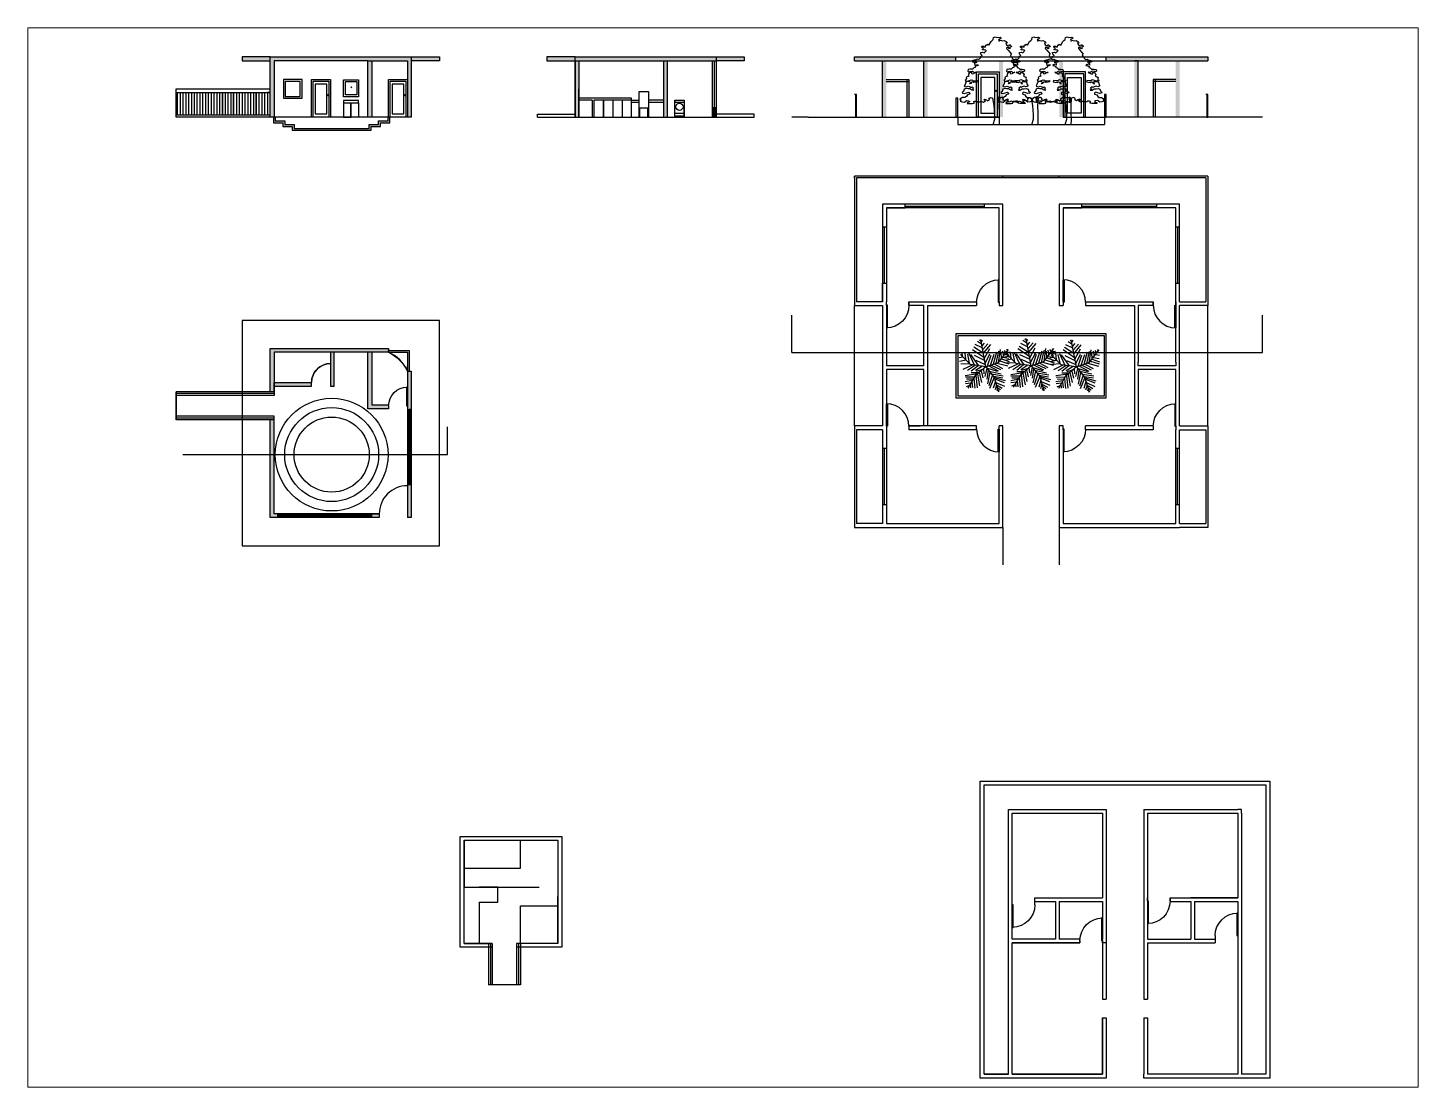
# Paper-space layout 'Layout2' of a CAD drawing. Header units: metres. Extents: x 1.05 to 9.45, y 0.8 to 7.2.
# The model-space entities are those that its viewports show. They can reach past a viewport. Long polylines and large blocks are cut down to what shows.
import ezdxf

# ---------------------------------------------------------------- set-up
doc = ezdxf.new("R2010")
doc.units = ezdxf.units.M
doc.header["$MEASUREMENT"] = 0
doc.linetypes.add('PHANTOM2', pattern=[1.25, 0.625, -0.125, 0.125, -0.125, 0.125, -0.125])

# ---------------------------------------------------------------- blocks, each defined once
blk = doc.blocks.new('*U4')
for p, q in [((0, 0), (0, -6)), ((40, 0), (40, -6))]:
    blk.add_line(p, q)
blk.add_lwpolyline([(0, 0), (0, 40), (1.75, 40), (1.75, 0)], close=True)
blk.add_arc((0, 0), 40, 0, 90)
blk = doc.blocks.new('*U5')
for p, q in [((0, 0), (0, -4)), ((40, 0), (40, -4))]:
    blk.add_line(p, q)
blk.add_lwpolyline([(0, 0), (0, 40), (1.75, 40), (1.75, 0)], close=True)
blk.add_arc((0, 0), 40, 0, 90)
blk = doc.blocks.new('*U7')
for p, q in [((0, 0), (0, -6)), ((40, 0), (40, -6))]:
    blk.add_line(p, q)
blk.add_lwpolyline([(0, 0), (0, 40), (1.75, 40), (1.75, 0)], close=True)
blk.add_arc((0, 0), 40, 0, 90)
blk = doc.blocks.new('*U9')
blk.add_lwpolyline([(3.1, 0), (0.1, 0), (0.1, 72), (36.1, 72), (36.1, 0), (33.1, 0)])
for points in [[(33.1, 69), (33.1, 0), (3.1, 0), (3.1, 69)], [(29.1, 6), (29.1, 63), (7.1, 63), (7.1, 6)]]:
    blk.add_lwpolyline(points, close=True)
blk.add_circle((31.1, 42), 1)
blk = doc.blocks.new('*U11')
blk.add_lwpolyline([(3.1, 0), (0.1, 0), (0.1, 72), (36.1, 72), (36.1, 0), (33.1, 0)])
for points in [[(33.1, 69), (33.1, 0), (3.1, 0), (3.1, 69)], [(29.1, 6), (29.1, 63), (7.1, 63), (7.1, 6)]]:
    blk.add_lwpolyline(points, close=True)
blk.add_circle((31.1, 42), 1)
blk = doc.blocks.new('*U13')
for p, q in [((-3.665, 19.273), (-27.574, 35.527)), ((-5.114, 28.097), (-24.676, 40.636)), ((-7.288, 39.707), (-21.778, 46.673)), ((-8.737, 47.138), (-17.069, 52.711)), ((-10.186, 53.64), (-13.084, 55.962)), ((0, 0), (-10.5, 57)), ((-9.099, 51.782), (-6.563, 55.962)), ((-7.65, 43.423), (-2.578, 49.46)), ((-5.839, 35.992), (4.667, 48.067)), ((-5.114, 27.632), (10.463, 46.673)), ((-2.941, 16.486), (8.652, 37.85)), ((16.259, 5.805), (23.142, 31.348)), ((22.055, 7.198), (27.489, 32.277)), ((27, 9), (48, 36)), ((27.127, 9.056), (31.112, 35.992)), ((31.836, 30.883), (32.561, 16.486)), ((35.096, 32.741), (37.27, 22.524)), ((38.719, 34.134), (41.979, 28.561)), ((43.791, 29.954), (51.036, 30.883)), ((44.153, 36.456), (45.239, 32.741)), ((-47.498, 19.737), (-55.83, 18.344)), ((-40.615, 13.7), (-55.105, 10.913)), ((-31.5, 4.5), (-52.5, 25.5)), ((-33.37, 6.269), (-52.207, 5.34)), ((-48.585, 21.131), (-49.309, 29.026)), ((-28.299, 3.483), (-47.86, -5.805)), ((-43.513, 28.561), (-42.427, 15.558)), ((-38.442, 26.239), (-34.819, 7.663)), ((-21.416, 3.018), (-38.079, -8.128)), ((-35.544, 28.097), (-24.314, 3.947)), ((0, 0), (-31.5, 4.5)), ((-14.533, 2.09), (-30.834, 25.31)), ((-15.982, 2.09), (-30.11, -9.521)), ((-24.314, 23.917), (-2.941, 13.7)), ((0, 0), (-22.5, -19.5)), ((-6.563, 1.161), (-21.416, -8.128)), ((-20.691, 13.7), (-1.129, 4.876)), ((-1.129, 6.734), (9.014, 26.704)), ((0, 0), (27, 9)), ((0, 0), (18, -22.5)), ((3.942, 1.625), (11.187, 24.381)), ((6.478, 1.625), (26.04, -8.592)), ((10.101, 3.483), (17.708, 26.239)), ((11.187, 3.483), (30.749, -5.805)), ((18.07, 5.805), (35.096, -3.483)), ((24.229, 7.663), (46.688, 1.625)), ((29.662, 12.307), (48.137, 6.269)), ((33.285, 16.486), (48.862, 10.913)), ((36.183, 19.737), (48.137, 17.88)), ((40.53, 25.775), (48.862, 24.846)), ((-17.431, -15.094), (-42.789, -18.809)), ((-28.299, -29.026), (-42.789, -31.348)), ((-24.314, -21.596), (-42.427, -22.06)), ((-26.849, -26.24), (-40.253, -25.775)), ((-22.5, -19.5), (-37.5, -45)), ((-15.257, -12.772), (-30.11, -12.772)), ((-25.038, -23.918), (-22.865, -45.281)), ((-20.691, -18.345), (-17.793, -44.352)), ((-6.563, -5.805), (-19.967, -9.985)), ((-17.069, -15.094), (-12.721, -40.172)), ((-13.446, -11.378), (-8.737, -32.741)), ((-9.461, -8.592), (-6.201, -23.453)), ((-4.752, -3.483), (-3.665, -14.629)), ((2.493, -3.019), (-1.491, -20.202)), ((1.769, -2.555), (24.229, -9.521)), ((5.029, -6.27), (2.131, -25.775)), ((9.014, -11.378), (3.58, -35.992)), ((14.085, -16.951), (6.478, -40.172)), ((7.565, -9.056), (32.198, -14.629)), ((18.07, -22.524), (8.289, -45.745)), ((12.274, -15.094), (36.907, -18.809)), ((16.259, -19.738), (36.183, -22.989)), ((18, -22.5), (27, -52.5)), ((18.433, -22.524), (40.53, -29.026)), ((19.157, -25.311), (38.719, -33.206)), ((-30.834, -34.135), (-42.427, -35.528)), ((-34.457, -39.708), (-40.978, -42.494)), ((-32.646, -36.921), (-31.921, -44.352)), ((-29.023, -30.884), (-27.936, -43.887)), ((20.244, -30.419), (15.897, -44.816)), ((22.78, -37.85), (19.519, -48.532)), ((21.331, -32.741), (39.081, -40.636)), ((22.78, -38.314), (34.372, -44.816)), ((24.591, -45.745), (23.142, -50.854)), ((24.591, -43.423), (30.749, -47.603)), ((26.764, -49.925), (28.213, -50.854))]:
    blk.add_line(p, q)
blk = doc.blocks.new('*U15')
for p, q in [((-93.091, 489.5342), (-700.3796, 902.3858)), ((-129.8956, 713.6638), (-626.7704, 1032.1544)), ((-185.1152, 1008.5578), (-553.1612, 1185.4942)), ((-221.9198, 1197.3052), (-433.5526, 1338.8594)), ((-258.7244, 1362.456), (-332.3336, 1421.4348)), ((0, 0), (-266.7, 1447.8)), ((-231.1146, 1315.2628), (-166.7002, 1421.4348)), ((-194.31, 1102.9442), (-65.4812, 1256.284)), ((-148.3106, 914.1968), (118.5418, 1220.9018)), ((-129.8956, 701.8528), (265.7602, 1185.4942)), ((-74.7014, 418.7444), (219.7608, 961.39)), ((412.9786, 147.447), (587.8068, 796.2392)), ((560.197, 182.8292), (698.2206, 819.8358)), ((685.8, 228.6), (1219.2, 914.4)), ((689.0258, 230.0224), (790.2448, 914.1968)), ((808.6344, 784.4282), (827.0494, 418.7444)), ((891.4384, 831.6214), (946.658, 572.1096)), ((983.4626, 867.0036), (1066.2666, 725.4494)), ((1112.2914, 760.8316), (1296.3144, 784.4282)), ((1121.4862, 925.9824), (1149.0706, 831.6214)), ((-1206.4492, 501.3198), (-1418.082, 465.9376)), ((-1031.621, 347.98), (-1399.667, 277.1902)), ((-800.1, 114.3), (-1333.5, 647.7)), ((-847.598, 159.2326), (-1326.0578, 135.636)), ((-1234.059, 536.7274), (-1252.4486, 737.2604)), ((-718.7946, 88.4682), (-1215.644, -147.447)), ((-1105.2302, 725.4494), (-1077.6458, 395.1732)), ((-976.4268, 666.4706), (-884.4026, 194.6402)), ((-543.9664, 76.6572), (-967.2066, -206.4512)), ((-902.8176, 713.6638), (-617.5756, 100.2538)), ((0, 0), (-800.1, 114.3)), ((-369.1382, 53.086), (-783.1836, 642.874)), ((-405.9428, 53.086), (-764.794, -241.8334)), ((-617.5756, 607.4918), (-74.7014, 347.98)), ((0, 0), (-571.5, -495.3)), ((-166.7002, 29.4894), (-543.9664, -206.4512)), ((-525.5514, 347.98), (-28.6766, 123.8504)), ((-28.6766, 171.0436), (228.9556, 678.2816)), ((0, 0), (685.8, 228.6)), ((0, 0), (457.2, -571.5)), ((100.1268, 41.275), (284.1498, 619.2774)), ((164.5412, 41.275), (661.416, -218.2368)), ((256.5654, 88.4682), (449.7832, 666.4706)), ((284.1498, 88.4682), (781.0246, -147.447)), ((458.978, 147.447), (891.4384, -88.4682)), ((615.4166, 194.6402), (1185.8752, 41.275)), ((753.4148, 312.5978), (1222.6798, 159.2326)), ((845.439, 418.7444), (1241.0948, 277.1902)), ((919.0482, 501.3198), (1222.6798, 454.152)), ((1029.462, 654.685), (1241.0948, 631.0884)), ((-442.7474, -383.3876), (-1086.8406, -477.7486)), ((-718.7946, -737.2604), (-1086.8406, -796.2392)), ((-617.5756, -548.5384), (-1077.6458, -560.324)), ((-681.9646, -666.496), (-1022.4262, -654.685)), ((-571.5, -495.3), (-952.5, -1143)), ((-387.5278, -324.4088), (-764.794, -324.4088)), ((-635.9652, -607.5172), (-580.771, -1150.1374)), ((-525.5514, -465.963), (-451.9422, -1126.5408)), ((-166.7002, -147.447), (-507.1618, -253.619)), ((-433.5526, -383.3876), (-323.1134, -1020.3688)), ((-341.5284, -289.0012), (-221.9198, -831.6214)), ((-240.3094, -218.2368), (-157.5054, -595.7062)), ((-120.7008, -88.4682), (-93.091, -371.5766)), ((63.3222, -76.6826), (-37.8714, -513.1308)), ((44.9326, -64.897), (615.4166, -241.8334)), ((127.7366, -159.258), (54.1274, -654.685)), ((228.9556, -289.0012), (90.932, -914.1968)), ((357.759, -430.5554), (164.5412, -1020.3688)), ((192.151, -230.0224), (817.8292, -371.5766)), ((458.978, -572.1096), (210.5406, -1161.923)), ((311.7596, -383.3876), (937.4378, -477.7486)), ((412.9786, -501.3452), (919.0482, -583.9206)), ((457.2, -571.5), (685.8, -1333.5)), ((468.1982, -572.1096), (1029.462, -737.2604)), ((486.5878, -642.8994), (983.4626, -843.4324)), ((-783.1836, -867.029), (-1077.6458, -902.4112)), ((-875.2078, -1008.5832), (-1040.8412, -1079.3476)), ((-829.2084, -937.7934), (-810.7934, -1126.5408)), ((-737.1842, -784.4536), (-709.5744, -1114.7298)), ((514.1976, -772.6426), (403.7838, -1138.3264)), ((578.612, -961.39), (495.7826, -1232.7128)), ((541.8074, -831.6214), (992.6574, -1032.1544)), ((578.612, -973.1756), (873.0488, -1138.3264)), ((624.6114, -1161.923), (587.8068, -1291.6916)), ((624.6114, -1102.9442), (781.0246, -1209.1162)), ((679.8056, -1268.095), (716.6102, -1291.6916))]:
    blk.add_line(p, q)
blk = doc.blocks.new('*U16')
blk.add_lwpolyline([(3.1, 0), (0.1, 0), (0.1, 72), (36.1, 72), (36.1, 0), (33.1, 0)])
for points in [[(33.1, 69), (33.1, 0), (3.1, 0), (3.1, 69)], [(29.1, 6), (29.1, 63), (7.1, 63), (7.1, 6)]]:
    blk.add_lwpolyline(points, close=True)
blk.add_circle((31.1, 42), 1)
blk = doc.blocks.new('*U17')
blk.add_lwpolyline([(3.1, 0), (0.1, 0), (0.1, 72), (36.1, 72), (36.1, 0), (33.1, 0)])
for points in [[(33.1, 69), (33.1, 0), (3.1, 0), (3.1, 69)], [(29.1, 6), (29.1, 63), (7.1, 63), (7.1, 6)]]:
    blk.add_lwpolyline(points, close=True)
blk.add_circle((31.1, 42), 1)
blk = doc.blocks.new('TREE-11')
for p, q in [((-575, 9020), (-456, 9136)), ((-456, 9136), (-325, 9238)), ((-325, 9238), (-289, 9457)), ((-289, 9457), (-110, 9515)), ((-110, 9515), (45, 9457)), ((45, 9457), (402, 9486)), ((295, 9282), (247, 9165)), ((247, 9165), (271, 9093)), ((271, 9093), (355, 9093)), ((474, 9296), (295, 9282)), ((355, 9093), (379, 9151)), ((379, 9151), (546, 9136)), ((402, 9486), (498, 9398)), ((498, 9398), (474, 9296)), ((546, 9136), (677, 9107)), ((677, 9107), (856, 9122)), ((856, 9122), (1058, 9020)), ((-1695, 7832), (-1493, 7853)), ((-1667, 7633), (-1695, 7832)), ((-1553, 8510), (-1481, 8525)), ((-1553, 8408), (-1553, 8510)), ((-1529, 8350), (-1553, 8408)), ((-1541, 8146), (-1410, 8234)), ((-1350, 8074), (-1541, 8146)), ((-1434, 8321), (-1529, 8350)), ((-1493, 7853), (-1325, 7791)), ((-1481, 8525), (-1350, 8496)), ((-1386, 8292), (-1434, 8321)), ((-1410, 8234), (-1386, 8292)), ((-1350, 8496), (-1302, 8423)), ((-1279, 8103), (-1350, 8074)), ((-1325, 7791), (-1225, 7894)), ((-1302, 8423), (-1159, 8438)), ((-1135, 8088), (-1279, 8103)), ((-1225, 7894), (-1191, 7894)), ((-1195, 8554), (-1088, 8641)), ((-1147, 8496), (-1195, 8554)), ((-1135, 8088), (-1191, 7894)), ((-1159, 8438), (-1147, 8496)), ((-1088, 8641), (-1040, 8583)), ((-1040, 8583), (-926, 8722)), ((-926, 8722), (-795, 8620)), ((-795, 8620), (-575, 9020)), ((1201, 8874), (1022, 8831)), ((1022, 8831), (1118, 8656)), ((1058, 9020), (1201, 8874)), ((1118, 8656), (1213, 8598)), ((1130, 8365), (1118, 8263)), ((1118, 8263), (1189, 8176)), ((1309, 8365), (1130, 8365)), ((1189, 8176), (1273, 8059)), ((1213, 8598), (1344, 8554)), ((1273, 8059), (1635, 7633)), ((1380, 8248), (1309, 8365)), ((1344, 8554), (1428, 8598)), ((1368, 8671), (1487, 8656)), ((1428, 8598), (1368, 8671)), ((1511, 8234), (1380, 8248)), ((1487, 8408), (1428, 8321)), ((1428, 8321), (1511, 8234)), ((1487, 8656), (1571, 8569)), ((1642, 8423), (1487, 8408)), ((1571, 8569), (1642, 8423)), ((-336, 0), (336, 0))]:
    blk.add_line(p, q)
for points in [[(-1667, 7633), (-1560, 7525), (-1611, 7422), (-1711, 7361), (-1762, 7218), (-1862, 7095), (-1946, 7074), (-2081, 7115), (-2215, 7013), (-2349, 6992), (-2500, 6972), (-2618, 6890), (-2618, 6849), (-2550, 6828), (-2399, 6746), (-2265, 6828), (-2114, 6746), (-2215, 6726), (-2349, 6644), (-2332, 6459), (-2148, 6500), (-2013, 6521), (-1963, 6418), (-2114, 6377), (-2299, 6316), (-2282, 6213), (-2433, 6152), (-2567, 6029), (-2685, 6029), (-2853, 6029), (-3054, 5967), (-3104, 5804), (-2987, 5742), (-2869, 5763), (-2634, 5804), (-2483, 5722), (-2399, 5660), (-2181, 5701), (-2282, 5619), (-2467, 5558), (-2483, 5496), (-2634, 5476), (-2668, 5558), (-2651, 5640), (-2836, 5660), (-2953, 5578), (-3037, 5414), (-2970, 5271), (-3071, 5230), (-3188, 5189), (-3272, 5127), (-3239, 5004), (-3255, 4902), (-3373, 4820), (-3306, 4717), (-3121, 4697), (-2903, 4799), (-2718, 4861), (-2584, 4820), (-2500, 4758), (-2299, 4738), (-2047, 4779), (-2013, 4656), (-2181, 4594), (-2467, 4574), (-2550, 4635), (-2685, 4615), (-2735, 4451), (-2886, 4431), (-2853, 4513), (-2802, 4574), (-2903, 4676), (-3171, 4676), (-3306, 4594), (-3390, 4369), (-3473, 4205), (-3373, 4123), (-3239, 4103), (-3054, 4164), (-2853, 4103), (-2718, 4041), (-2618, 4103), (-2467, 3939), (-2584, 3836), (-2433, 3754), (-2618, 3734), (-2752, 3795), (-2853, 3898), (-3071, 3898), (-3272, 3918), (-3390, 3898), (-3473, 3857), (-3557, 3590), (-3692, 3529), (-3658, 3406), (-3440, 3365), (-3239, 3447), (-2987, 3508), (-2869, 3406), (-2903, 3303), (-3138, 3221), (-3239, 3037), (-3406, 2955), (-3658, 2935), (-3943, 2771), (-3826, 2668), (-3910, 2545), (-3692, 2484), (-3457, 2443), (-3306, 2525), (-3222, 2607), (-3004, 2586)], [(1635, 7633), (1528, 7525), (1578, 7422), (1679, 7361), (1729, 7218), (1830, 7095), (1914, 7074), (2048, 7115), (2182, 7013), (2316, 6992), (2467, 6972), (2585, 6890), (2585, 6849), (2518, 6828), (2367, 6746), (2233, 6828), (2081, 6746), (2182, 6726), (2316, 6644), (2300, 6459), (2115, 6500), (1981, 6521), (1930, 6418), (2081, 6377), (2266, 6316), (2249, 6213), (2400, 6152), (2535, 6029), (2652, 6029), (2820, 6029), (3021, 5967), (3072, 5804), (2954, 5742), (2837, 5763), (2602, 5804), (2451, 5722), (2367, 5660), (2149, 5701), (2249, 5619), (2434, 5558), (2451, 5496), (2602, 5476), (2635, 5558), (2619, 5640), (2803, 5660), (2921, 5578), (3005, 5414), (2937, 5271), (3038, 5230), (3156, 5189), (3239, 5127), (3206, 5004), (3223, 4902), (3340, 4820), (3273, 4717), (3088, 4697), (2870, 4799), (2686, 4861), (2551, 4820), (2467, 4758), (2266, 4738), (2014, 4779), (1981, 4656), (2149, 4594), (2434, 4574), (2518, 4635), (2652, 4615), (2702, 4451), (2853, 4431), (2820, 4513), (2770, 4574), (2870, 4676), (3139, 4676), (3273, 4594), (3357, 4369), (3441, 4205), (3340, 4123), (3206, 4103), (3021, 4164), (2820, 4103), (2686, 4041), (2585, 4103), (2434, 3939), (2551, 3836), (2400, 3754), (2585, 3734), (2719, 3795), (2820, 3898), (3038, 3898), (3239, 3918), (3357, 3898), (3441, 3857), (3525, 3590), (3659, 3529), (3625, 3406), (3407, 3365), (3206, 3447), (2954, 3508), (2837, 3406), (2870, 3303), (3105, 3221), (3206, 3037), (3374, 2955), (3625, 2935), (3911, 2771), (3793, 2668), (3877, 2545), (3659, 2484), (3424, 2443), (3273, 2525), (3189, 2607), (2971, 2586)], [(-3004, 2586), (-2869, 2504), (-2987, 2422), (-3138, 2402), (-3155, 2299), (-2936, 2279), (-2785, 2299), (-2584, 2299), (-2416, 2320), (-2416, 2422), (-2483, 2484), (-2332, 2545), (-2164, 2545), (-2064, 2463), (-1913, 2422), (-1829, 2484), (-1678, 2525), (-1376, 2443), (-1158, 2586), (-1359, 2689), (-1292, 2750), (-1074, 2689), (-939, 2566), (-755, 2689), (-805, 2771), (-738, 2873), (-620, 2935), (-486, 2914), (-379, 2869)], [(-336, 0), (-153, 607), (-153, 1042), (-219, 2073), (-379, 2869)], [(336, 0), (358, 526), (336, 1232), (314, 2073), (371, 2895)], [(2971, 2586), (2837, 2504), (2954, 2422), (3105, 2402), (3122, 2299), (2904, 2279), (2753, 2299), (2551, 2299), (2384, 2320), (2384, 2422), (2451, 2484), (2300, 2545), (2132, 2545), (2031, 2463), (1880, 2422), (1796, 2484), (1645, 2525), (1343, 2443), (1125, 2586), (1326, 2689), (1259, 2750), (1041, 2689), (907, 2566), (722, 2689), (772, 2771), (705, 2873), (588, 2935), (454, 2914), (346, 2869)]]:
    blk.add_lwpolyline(points)
blk.add_lwpolyline([(92, 2860), (158, 2344), (225, 2941), (136, 2996)], close=True)

msp = doc.modelspace()

# ---------------------------------------------------------------- hatches: boundary and pattern name
h = msp.add_hatch(color=256)
h.dxf.hatch_style = 1
h.paths.add_polyline_path([(28.446, 31.844), (26.946, 31.844), (26.946, 31.644), (28.446, 31.644)])
h.paths.add_polyline_path([(19.446, 31.844), (17.946, 31.844), (17.946, 31.644), (19.446, 31.644)])
h.paths.add_polyline_path([(35.672, 31.844), (34.172, 31.844), (34.172, 31.644), (35.672, 31.644)])
h.paths.add_polyline_path([(44.672, 31.844), (43.172, 31.844), (43.172, 31.644), (44.672, 31.644)])
h = msp.add_hatch(color=256)
h.dxf.hatch_style = 1
h.paths.add_polyline_path([(26.946, 31.844), (19.646, 31.844), (19.446, 31.844), (19.446, 31.644), (19.446, 28.644), (19.646, 28.644), (19.646, 31.144), (19.646, 31.644), (24.646, 31.644), (26.746, 31.644), (26.746, 28.644), (26.946, 28.644)])
h = msp.add_hatch(color=256)
h.dxf.hatch_style = 1
h.paths.add_polyline_path([(43.172, 31.844), (35.672, 31.844), (35.672, 31.644), (43.172, 31.644)])
h.paths.add_polyline_path([(40.572, 31.644), (40.372, 31.644), (40.372, 28.644), (40.572, 28.644)])
h.paths.add_polyline_path([(35.872, 31.644), (35.672, 31.644), (35.672, 28.644), (35.872, 28.644)])
h = msp.add_hatch(color=256)
h.dxf.hatch_style = 1
h.paths.add_polyline_path([(69.338, 31.844), (63.938, 31.844), (63.938, 31.644), (69.338, 31.644)])
h.paths.add_polyline_path([(55.938, 31.844), (50.538, 31.844), (50.538, 31.644), (50.638, 31.644), (55.938, 31.644)])
h = msp.add_hatch(color=256)
h.dxf.hatch_style = 1
h.paths.add_polyline_path([(24.846, 31.644), (24.646, 31.644), (24.646, 28.644), (24.846, 28.644)])
h = msp.add_hatch(color=256)
h.dxf.hatch_style = 1
h.paths.add_polyline_path([(52.238, 31.644), (52.038, 31.644), (52.038, 28.644), (52.238, 28.644)])
h.paths.add_polyline_path([(54.438, 31.644), (54.238, 31.644), (54.238, 28.644), (54.438, 28.644)])
h.paths.add_polyline_path([(67.838, 31.644), (67.638, 31.644), (67.638, 28.644), (67.838, 28.644)])
h.paths.add_polyline_path([(65.638, 31.644), (65.438, 31.644), (65.438, 28.644), (65.638, 28.644)])
h = msp.add_hatch(color=256)
h.dxf.hatch_style = 1
h.paths.add_polyline_path([(58.438, 31.644), (58.238, 31.644), (58.238, 28.644), (58.438, 28.644)])
h.paths.add_polyline_path([(61.638, 31.644), (61.438, 31.644), (61.438, 28.644), (61.638, 28.644)])
h = msp.add_hatch(color=256)
h.dxf.hatch_style = 1
h.paths.add_polyline_path([(43.172, 29.144), (42.972, 29.144), (42.972, 28.644), (43.172, 28.644)])
h = msp.add_hatch(color=256)
h.dxf.hatch_style = 1
h.paths.add_polyline_path([(24.814, 28.144), (25.314, 28.144), (25.314, 28.344), (25.814, 28.344), (25.814, 28.644), (25.745, 28.644), (25.714, 28.644), (25.714, 28.444), (25.214, 28.444), (25.214, 28.244), (24.714, 28.244), (24.714, 28.044), (22.714, 28.044), (20.714, 28.044), (20.714, 28.244), (20.215, 28.244), (20.215, 28.444), (19.715, 28.444), (19.715, 28.644), (19.615, 28.644), (19.615, 28.344), (20.115, 28.344), (20.115, 28.144), (20.614, 28.144), (20.614, 27.944), (22.714, 27.944), (24.814, 27.944)])
h = msp.add_hatch(color=256)
h.dxf.hatch_style = 1
h.paths.add_polyline_path([(19.646, 12.526), (19.446, 12.526), (19.446, 10.681), (19.646, 10.681)])
h.paths.add_polyline_path([(19.646, 10.681), (19.446, 10.681), (19.446, 7.326), (19.846, 7.326), (19.846, 7.526), (19.646, 7.526)])
h.paths.add_polyline_path([(25.246, 7.526), (24.846, 7.526), (24.846, 7.326), (25.246, 7.326)])
h.paths.add_polyline_path([(26.946, 9.076), (26.746, 9.076), (26.746, 9.026), (26.746, 7.526), (26.746, 7.326), (26.946, 7.326)])
h.paths.add_polyline_path([(26.946, 15.126), (26.746, 15.126), (26.746, 13.326), (26.746, 13.276), (26.746, 13.126), (26.746, 13.076), (26.946, 13.076)])
h.paths.add_polyline_path([(25.747, 13.326), (24.846, 13.326), (24.846, 16.126), (24.646, 16.126), (24.646, 13.126), (25.745, 13.126), (25.745, 13.276, -0.012495)])
h.paths.add_polyline_path([(25.746, 16.326), (19.446, 16.326), (19.446, 14.026), (19.646, 14.026), (19.646, 14.526), (19.646, 15.026), (19.646, 16.126), (25.746, 16.126), (25.746, 16.226)])
h.paths.add_polyline_path([(22.846, 16.126), (22.646, 16.126), (22.646, 14.526), (22.646, 14.326), (22.846, 14.326)], flags=17)
h.paths.add_polyline_path([(21.646, 14.526), (19.646, 14.526), (19.646, 14.326), (21.646, 14.326)], flags=17)

# ---------------------------------------------------------------- linework, layer by layer
for p, q in [((19.446, 31.844), (17.946, 31.844)), ((17.946, 31.844), (17.946, 31.644)), ((26.946, 31.844), (28.446, 31.844)), ((28.446, 31.844), (28.446, 31.644)), ((35.672, 31.844), (34.172, 31.844)), ((34.172, 31.844), (34.172, 31.644)), ((35.672, 28.644), (35.672, 31.844)), ((35.672, 31.844), (43.172, 31.844)), ((43.172, 31.844), (43.172, 28.644)), ((43.172, 31.844), (44.672, 31.844)), ((44.672, 31.844), (44.672, 31.644)), ((50.538, 31.644), (50.538, 31.844)), ((50.538, 31.844), (63.938, 31.844)), ((55.938, 31.644), (55.938, 31.844)), ((63.938, 31.644), (63.938, 31.844)), ((63.938, 31.844), (69.338, 31.844)), ((69.338, 31.844), (69.338, 31.644)), ((17.946, 31.644), (19.446, 31.644)), ((24.846, 31.644), (24.846, 28.644)), ((28.446, 31.644), (26.946, 31.644)), ((34.172, 31.644), (35.872, 31.644)), ((35.672, 31.644), (35.672, 28.644)), ((35.672, 28.644), (35.672, 31.644)), ((35.672, 31.644), (43.172, 31.644)), ((35.872, 31.644), (35.872, 28.644)), ((40.372, 31.644), (40.372, 28.644)), ((40.572, 31.644), (40.572, 28.644)), ((42.972, 31.644), (42.972, 28.644)), ((43.072, 31.644), (43.072, 29.144)), ((44.672, 31.644), (43.172, 31.644)), ((50.538, 31.644), (50.638, 31.644)), ((50.638, 31.644), (63.938, 31.644)), ((52.038, 28.644), (52.038, 31.644)), ((54.238, 28.644), (54.238, 31.644)), ((54.238, 31.644), (54.438, 31.644)), ((63.938, 31.644), (69.338, 31.644)), ((65.638, 31.644), (65.438, 31.644)), ((65.438, 31.644), (65.638, 31.644)), ((65.638, 28.644), (65.638, 31.644)), ((67.638, 31.644), (67.838, 31.644)), ((69.238, 31.644), (69.338, 31.644)), ((52.226, 30.544), (53.426, 30.544)), ((53.326, 30.644), (53.326, 28.644)), ((54.238, 28.644), (54.238, 30.644)), ((67.639, 30.644), (66.439, 30.644)), ((66.439, 30.644), (66.439, 28.644)), ((67.639, 30.544), (66.439, 30.544)), ((66.539, 30.644), (66.539, 28.644)), ((14.496, 29.944), (14.496, 28.744)), ((14.646, 29.944), (14.646, 28.744)), ((14.796, 29.944), (14.796, 28.744)), ((14.946, 29.944), (14.946, 28.744)), ((15.096, 29.944), (15.096, 28.744)), ((15.246, 29.944), (15.246, 28.744)), ((15.396, 29.944), (15.396, 28.744)), ((15.546, 29.944), (15.546, 28.744)), ((15.696, 29.944), (15.696, 28.744)), ((15.846, 29.944), (15.846, 28.744)), ((15.996, 29.944), (15.996, 28.744)), ((16.146, 29.944), (16.146, 28.744)), ((16.296, 29.944), (16.296, 28.744)), ((16.446, 29.944), (16.446, 28.744)), ((16.596, 29.944), (16.596, 28.744)), ((16.746, 29.944), (16.746, 28.744)), ((17.046, 29.944), (17.046, 28.744)), ((17.196, 29.944), (17.196, 28.744)), ((17.346, 29.944), (17.346, 28.744)), ((17.646, 29.944), (17.646, 28.744)), ((17.796, 29.944), (17.796, 28.744)), ((17.946, 29.944), (17.946, 28.744)), ((18.096, 29.944), (18.096, 28.744)), ((18.246, 29.944), (18.246, 28.744)), ((18.396, 29.944), (18.396, 28.744)), ((18.546, 29.944), (18.546, 28.744)), ((18.846, 29.944), (18.846, 28.744)), ((18.996, 29.944), (18.996, 28.744)), ((19.146, 29.944), (19.146, 28.744)), ((23.778, 30.247), (23.727, 30.214)), ((23.783, 30.239), (23.732, 30.206)), ((35.872, 28.644), (35.872, 30.144)), ((35.872, 28.644), (35.872, 29.944)), ((36.672, 29.644), (35.872, 29.644)), ((38.672, 29.644), (36.672, 29.644)), ((38.672, 28.644), (38.672, 29.644)), ((39.072, 29.144), (39.072, 30.014)), ((39.072, 30.014), (39.572, 30.014)), ((39.572, 30.014), (39.572, 29.144)), ((50.638, 29.844), (50.538, 29.844)), ((50.588, 29.844), (50.588, 28.644)), ((50.638, 28.644), (50.638, 29.844)), ((56.038, 29.644), (55.938, 29.644)), ((55.938, 29.644), (55.938, 28.644)), ((56.038, 28.644), (56.038, 29.644)), ((63.938, 29.844), (63.838, 29.844)), ((63.838, 29.844), (63.838, 28.244)), ((63.938, 28.644), (63.938, 29.844)), ((69.338, 29.844), (69.238, 29.844)), ((69.288, 29.844), (69.288, 28.644)), ((69.338, 28.644), (69.338, 29.844)), ((23.736, 28.644), (23.736, 29.394)), ((23.756, 28.644), (23.756, 29.394)), ((36.572, 29.544), (35.872, 29.544)), ((36.572, 29.544), (36.572, 28.644)), ((36.672, 29.544), (36.672, 28.644)), ((38.672, 29.544), (36.672, 29.544)), ((37.172, 29.544), (37.172, 28.644)), ((37.182, 29.544), (37.182, 28.644)), ((37.672, 29.544), (37.672, 28.644)), ((37.682, 29.544), (37.682, 28.644)), ((38.172, 29.544), (38.172, 28.644)), ((38.182, 29.544), (38.182, 28.644)), ((38.672, 28.644), (38.672, 29.544)), ((38.672, 29.544), (39.072, 29.544)), ((38.672, 29.444), (39.072, 29.444)), ((39.072, 28.644), (39.072, 29.144)), ((39.072, 29.144), (39.572, 29.144)), ((39.122, 28.644), (39.122, 29.144)), ((39.522, 29.144), (39.522, 28.644)), ((40.372, 29.544), (39.572, 29.544)), ((39.572, 29.444), (40.372, 29.444)), ((39.572, 29.144), (39.572, 28.644)), ((40.972, 29.544), (40.972, 29.444)), ((40.972, 29.444), (41.472, 29.444)), ((40.972, 29.444), (41.222, 29.444)), ((41.472, 28.644), (41.472, 29.244)), ((43.172, 29.144), (42.972, 29.144)), ((43.172, 28.644), (43.172, 29.144)), ((33.672, 28.644), (33.672, 28.794)), ((33.672, 28.644), (33.672, 28.794)), ((33.672, 28.794), (35.672, 28.794)), ((33.672, 28.644), (45.196, 28.644)), ((38.672, 28.644), (39.072, 28.644)), ((40.572, 28.644), (40.972, 28.644)), ((40.972, 28.644), (40.972, 28.844)), ((40.972, 28.844), (41.472, 28.844)), ((41.472, 28.694), (40.972, 28.694)), ((41.472, 28.644), (41.472, 28.694)), ((41.472, 28.644), (41.472, 28.644)), ((45.196, 28.794), (43.172, 28.794)), ((45.196, 28.644), (45.196, 28.794)), ((45.196, 28.644), (45.196, 28.794)), ((48.072, 28.644), (47.208, 28.644)), ((48.072, 28.644), (55.938, 28.644)), ((55.938, 28.644), (58.238, 28.644)), ((56.038, 28.644), (56.038, 28.444)), ((56.038, 28.444), (56.038, 28.244)), ((56.038, 28.244), (63.838, 28.244)), ((61.637, 28.644), (63.938, 28.644)), ((69.338, 28.644), (63.938, 28.644)), ((69.288, 28.644), (69.338, 28.644)), ((72.253, 28.644), (69.338, 28.644)), ((52.038, 25.508), (50.538, 25.508)), ((50.538, 25.508), (50.538, 18.608)), ((50.538, 25.408), (50.538, 25.508)), ((50.638, 25.408), (50.638, 18.808)), ((61.438, 25.408), (50.638, 25.408)), ((58.438, 25.508), (52.038, 25.508)), ((69.338, 25.508), (58.438, 25.508)), ((58.438, 25.408), (58.438, 25.508)), ((61.438, 25.408), (61.438, 25.508)), ((69.238, 25.408), (61.438, 25.408)), ((52.238, 23.808), (53.238, 23.808)), ((53.238, 23.808), (53.238, 24.008)), ((53.238, 23.908), (57.438, 23.908)), ((58.438, 24.008), (57.438, 24.008)), ((57.438, 24.008), (57.438, 23.808)), ((61.638, 23.808), (62.638, 23.808)), ((62.638, 23.808), (62.638, 24.008)), ((62.638, 23.908), (66.638, 23.908)), ((66.638, 23.808), (66.638, 24.008)), ((67.638, 23.808), (66.638, 23.808)), ((52.038, 22.808), (52.238, 22.808)), ((52.138, 19.808), (52.138, 22.808)), ((67.638, 22.808), (67.838, 22.808)), ((67.738, 22.808), (67.738, 19.808)), ((52.038, 18.808), (52.038, 19.808)), ((52.038, 19.808), (52.238, 19.808)), ((67.638, 18.808), (67.638, 19.808)), ((67.638, 19.808), (67.838, 19.808)), ((50.538, 18.608), (52.038, 18.608)), ((52.038, 18.808), (50.638, 18.808)), ((52.238, 18.608), (52.238, 18.808)), ((53.438, 18.808), (53.438, 18.608)), ((57.038, 18.808), (57.038, 18.608)), ((58.238, 18.808), (58.238, 18.608)), ((61.638, 18.808), (61.638, 18.608)), ((62.838, 18.808), (62.838, 18.608)), ((66.438, 18.808), (66.438, 18.608)), ((67.638, 18.808), (67.638, 18.608)), ((67.838, 18.808), (69.238, 18.808)), ((47.208, 16.108), (47.208, 18.108)), ((72.253, 16.108), (72.253, 18.108)), ((28.446, 16.326), (28.446, 16.326)), ((65.638, 15.408), (65.638, 15.608)), ((67.638, 15.608), (67.638, 15.408)), ((26.746, 15.126), (26.946, 15.126)), ((67.638, 15.408), (65.638, 15.408)), ((19.646, 13.926), (14.446, 13.926)), ((19.646, 12.626), (14.446, 12.626)), ((26.896, 13.076), (26.896, 9.076)), ((19.446, 12.526), (14.446, 12.526)), ((19.646, 12.526), (19.446, 12.526)), ((19.646, 7.526), (19.646, 12.526)), ((52.038, 12.208), (50.538, 12.208)), ((52.038, 12.008), (50.638, 12.008)), ((52.238, 12.208), (52.238, 12.008)), ((52.238, 12.008), (52.238, 11.008)), ((53.438, 12.208), (54.038, 12.208)), ((53.438, 12.208), (53.438, 12.008)), ((57.038, 12.008), (57.038, 12.208)), ((58.238, 12.008), (58.238, 12.208)), ((61.638, 12.008), (61.638, 12.208)), ((62.838, 12.008), (62.838, 12.208)), ((66.438, 12.208), (66.438, 12.008)), ((67.638, 12.208), (67.638, 12.008)), ((67.838, 12.208), (69.338, 12.208)), ((67.838, 12.008), (69.238, 12.008)), ((52.238, 11.008), (52.038, 11.008)), ((52.138, 8.008), (52.138, 11.008)), ((67.838, 11.008), (67.638, 11.008)), ((67.738, 8.008), (67.738, 11.008)), ((19.846, 7.426), (24.846, 7.426)), ((26.746, 7.526), (26.746, 7.326)), ((52.238, 8.008), (52.038, 8.008)), ((52.238, 8.008), (52.138, 8.008)), ((67.838, 8.008), (67.638, 8.008)), ((67.838, 7.008), (67.838, 8.008)), ((19.846, 7.376), (24.846, 7.376)), ((52.038, 7.008), (50.638, 7.008)), ((58.438, 6.808), (58.438, 4.808)), ((61.438, 6.808), (61.438, 4.808)), ((67.838, 7.008), (69.238, 7.008)), ((58.936, -6.9), (58.936, -6.9)), ((58.736, -8.4), (58.736, -8.2)), ((58.736, -8.2), (58.936, -8.2)), ((58.736, -22.3), (58.736, -8.4)), ((58.736, -8.4), (58.736, -8.4)), ((58.936, -8.2), (63.936, -8.2)), ((58.936, -8.4), (63.736, -8.4)), ((58.936, -13.1), (58.936, -8.4)), ((63.736, -8.4), (63.736, -12.9)), ((63.936, -8.2), (63.936, -15.3)), ((65.936, -8.2), (65.936, -18.3)), ((65.936, -8.2), (70.936, -8.2)), ((66.136, -8.4), (66.136, -12.9)), ((66.136, -8.4), (70.936, -8.4)), ((71.136, -8.2), (70.936, -8.2)), ((70.936, -8.2), (70.936, -8.2)), ((70.936, -8.4), (70.936, -12.9)), ((71.136, -8.4), (71.136, -8.2)), ((71.136, -8.4), (71.136, -22.3)), ((72.436, -8.4), (72.436, -8.4)), ((72.436, -8.4), (72.436, -8.4)), ((29.759, -9.837), (29.759, -11.337)), ((32.759, -11.337), (32.759, -9.837)), ((29.759, -11.337), (32.759, -11.337)), ((29.759, -11.337), (29.759, -11.337)), ((29.759, -11.337), (29.759, -12.337)), ((29.759, -12.337), (30.559, -12.337)), ((29.759, -12.337), (33.759, -12.337)), ((31.559, -12.337), (30.559, -12.337)), ((31.559, -13.137), (31.559, -12.337)), ((30.559, -13.137), (30.559, -15.337)), ((30.559, -13.137), (31.559, -13.137)), ((30.559, -13.137), (31.559, -13.137)), ((34.759, -15.337), (34.759, -12.837)), ((58.936, -15.1), (58.936, -13.1)), ((58.936, -15.1), (58.936, -13.1)), ((60.136, -12.9), (63.736, -12.9)), ((60.136, -12.9), (61.436, -12.9)), ((60.136, -13.1), (60.136, -12.9)), ((60.136, -13.1), (61.236, -13.1)), ((61.236, -13.1), (61.236, -15.1)), ((61.436, -13.1), (61.436, -15.1)), ((61.436, -13.1), (63.736, -13.1)), ((63.736, -13.1), (63.736, -15.1)), ((66.136, -12.9), (66.136, -13.1)), ((66.136, -13.1), (66.136, -15.1)), ((67.336, -12.9), (70.936, -12.9)), ((67.336, -12.9), (67.336, -13.1)), ((67.336, -13.1), (68.436, -13.1)), ((70.936, -12.9), (68.436, -12.9)), ((68.436, -13.1), (68.436, -15.1)), ((68.636, -13.1), (68.636, -15.1)), ((68.636, -13.1), (70.936, -13.1)), ((70.936, -13.1), (70.936, -15.1)), ((32.759, -15.337), (32.759, -13.337)), ((32.759, -13.337), (34.759, -13.337)), ((29.759, -15.337), (31.259, -15.337)), ((29.759, -15.337), (30.559, -15.337)), ((31.059, -15.337), (31.059, -15.537)), ((31.059, -15.537), (31.059, -17.537)), ((31.159, -15.337), (31.159, -15.537)), ((31.159, -15.537), (31.159, -17.537)), ((31.259, -15.337), (31.259, -15.537)), ((31.259, -15.537), (31.259, -17.537)), ((32.559, -15.337), (32.559, -15.537)), ((32.559, -15.537), (32.559, -17.537)), ((32.659, -15.337), (32.659, -15.537)), ((32.659, -15.537), (32.659, -17.537)), ((32.759, -15.337), (32.759, -15.537)), ((32.759, -15.537), (32.759, -17.537)), ((61.236, -15.1), (58.936, -15.1)), ((58.936, -22.3), (58.936, -15.3)), ((58.936, -22.3), (58.936, -15.3)), ((58.936, -15.3), (62.536, -15.3)), ((62.536, -15.3), (58.936, -15.3)), ((62.536, -15.1), (61.436, -15.1)), ((62.536, -15.3), (62.536, -15.1)), ((63.736, -15.3), (63.736, -15.1)), ((63.936, -15.3), (63.736, -15.3)), ((63.736, -15.3), (63.736, -18.3)), ((63.936, -15.3), (63.936, -18.3)), ((66.136, -15.1), (68.436, -15.1)), ((66.136, -15.3), (69.736, -15.3)), ((66.136, -15.3), (66.136, -18.3)), ((68.636, -15.1), (69.736, -15.1)), ((69.736, -15.1), (69.736, -15.3)), ((70.936, -15.1), (70.936, -15.3)), ((70.936, -15.3), (70.936, -22.3)), ((32.759, -17.537), (31.059, -17.537)), ((63.736, -18.3), (63.936, -18.3)), ((65.936, -18.3), (66.136, -18.3)), ((63.736, -22.3), (63.736, -19.3)), ((63.736, -19.3), (63.936, -19.3)), ((63.736, -19.3), (63.736, -22.3)), ((63.936, -19.3), (63.936, -22.3)), ((65.936, -19.3), (65.936, -22.3)), ((65.936, -19.3), (66.136, -19.3)), ((66.136, -19.3), (66.136, -22.3)), ((57.436, -22.3), (58.736, -22.3)), ((58.936, -22.3), (63.736, -22.3)), ((63.936, -22.3), (63.936, -22.5)), ((65.936, -22.5), (65.936, -22.3))]:
    msp.add_line(p, q)
at = {"linetype": 'PHANTOM2'}
for p, q in [((50.538, 12.208), (50.538, 18.608)), ((69.338, 12.208), (69.338, 18.608)), ((47.208, 16.108), (72.253, 16.108))]:
    msp.add_line(p, q, dxfattribs=at)
for points in [[(19.446, 28.644), (19.446, 31.644), (19.446, 31.844), (19.646, 31.844), (26.946, 31.844), (26.946, 28.644), (19.715, 28.644), (19.715, 28.444), (20.215, 28.444), (20.215, 28.244), (20.714, 28.244), (20.714, 28.044), (22.714, 28.044), (24.714, 28.044), (24.714, 28.244), (25.214, 28.244), (25.214, 28.444), (25.714, 28.444), (25.714, 28.644)], [(24.646, 28.644), (24.646, 31.644), (19.646, 31.644), (19.646, 31.144), (19.646, 28.644)], [(24.646, 31.644), (26.746, 31.644), (26.746, 28.644)], [(52.226, 30.644), (53.426, 30.644), (53.426, 28.644)], [(19.715, 28.644), (14.446, 28.644), (14.446, 30.144), (19.446, 30.144)], [(19.446, 28.744), (14.446, 28.744), (14.446, 29.944), (19.446, 29.944), (19.296, 29.944), (19.296, 28.744)], [(24.146, 29.394), (24.146, 29.529), (23.346, 29.529), (23.346, 29.394), (23.346, 28.644), (23.746, 28.644), (22.846, 28.644)], [(23.346, 29.394), (24.146, 29.394), (24.146, 28.644)], [(40.972, 28.644), (40.972, 29.544), (41.472, 29.544), (41.472, 28.644)], [(19.615, 28.644), (19.615, 28.344), (20.115, 28.344), (20.115, 28.144), (20.614, 28.144), (20.614, 27.944), (22.714, 27.944), (24.814, 27.944), (24.814, 28.144), (25.314, 28.144), (25.314, 28.344), (25.814, 28.344), (25.814, 28.644)], [(69.338, 25.508), (69.338, 20.108), (69.338, 18.608), (67.838, 18.608)], [(69.238, 25.408), (69.238, 20.108), (69.238, 18.808)], [(52.038, 24.008), (52.038, 18.808)], [(58.238, 18.608), (58.438, 18.608), (58.438, 24.008), (52.038, 24.008)], [(58.238, 18.808), (58.238, 23.808), (52.238, 23.808), (52.238, 18.808)], [(67.838, 18.808), (67.838, 24.008), (61.438, 24.008), (61.438, 18.608), (61.638, 18.608)], [(67.638, 18.808), (67.638, 23.808), (61.638, 23.808), (61.638, 18.808)], [(52.038, 18.608), (52.038, 15.408)], [(52.238, 18.608), (52.238, 15.408)], [(53.438, 18.808), (57.038, 18.808)], [(54.238, 18.608), (53.438, 18.608)], [(54.238, 15.408), (54.238, 18.608)], [(54.438, 15.408), (54.438, 18.608)], [(54.438, 18.608), (57.038, 18.608)], [(62.838, 18.808), (66.438, 18.808)], [(62.838, 18.608), (65.438, 18.608)], [(65.438, 18.608), (65.438, 15.408)], [(65.638, 18.608), (65.638, 15.608)], [(66.438, 18.608), (65.638, 18.608)], [(67.638, 15.608), (67.638, 18.608)], [(67.838, 12.208), (67.838, 15.408), (67.838, 18.608)], [(25.746, 16.126), (19.646, 16.126), (19.646, 14.026), (19.646, 14.526), (21.646, 14.526)], [(25.745, 13.126), (24.646, 13.126), (24.646, 16.126), (22.646, 16.126), (22.646, 14.526), (22.646, 14.326), (22.846, 14.326), (22.846, 16.126)], [(24.846, 16.126), (24.846, 13.326), (25.745, 13.326)], [(25.746, 16.226), (25.746, 16.126), (25.746, 16.226), (26.746, 16.226), (26.846, 16.226), (26.846, 15.126)], [(25.768, 16.126), (26.746, 16.126), (26.746, 15.149), (26.746, 15.399)], [(19.646, 15.026), (19.646, 13.826), (14.446, 13.826)], [(26.946, 15.126), (26.946, 7.326), (26.746, 7.326)], [(26.746, 15.126), (26.746, 7.526)], [(52.038, 15.408), (52.038, 12.208)], [(54.238, 15.408), (52.238, 15.408)], [(54.238, 12.208), (54.238, 15.208), (52.238, 15.208), (52.238, 12.208)], [(54.438, 12.208), (54.438, 15.408)], [(65.438, 15.408), (65.438, 12.208)], [(67.638, 12.208), (67.638, 15.208), (65.638, 15.208), (65.638, 12.208)], [(19.646, 14.026), (19.446, 14.026), (14.446, 14.026)], [(26.746, 13.076), (26.946, 13.076), (26.846, 13.076), (26.846, 9.076)], [(26.946, 9.076), (26.746, 9.076), (26.796, 9.076), (26.796, 13.076)], [(24.846, 7.326), (24.846, 7.526), (25.246, 7.526), (25.246, 7.326), (19.446, 7.326), (19.446, 12.526)], [(50.538, 12.208), (50.538, 8.308), (50.538, 6.808), (52.038, 6.808)], [(50.638, 12.008), (50.638, 8.308), (50.638, 7.008)], [(52.038, 6.808), (58.438, 6.808), (58.438, 12.208), (58.238, 12.208)], [(52.038, 12.008), (52.038, 7.008)], [(52.238, 12.008), (52.238, 7.008), (58.238, 7.008), (58.238, 12.008)], [(54.238, 12.208), (53.438, 12.208)], [(57.038, 12.008), (53.438, 12.008)], [(57.038, 12.208), (54.238, 12.208)], [(61.638, 12.208), (61.438, 12.208), (61.438, 6.808), (67.838, 6.808)], [(61.638, 12.008), (61.638, 7.008), (67.638, 7.008), (67.638, 12.008)], [(65.438, 12.208), (62.838, 12.208)], [(66.438, 12.008), (62.838, 12.008)], [(66.438, 12.208), (65.638, 12.208)], [(69.338, 12.208), (69.338, 8.308), (69.338, 6.808), (67.838, 6.808)], [(67.838, 7.008), (67.838, 12.008)], [(69.238, 12.008), (69.238, 8.308), (69.238, 7.008)], [(19.846, 7.326), (19.846, 7.526), (19.846, 7.476), (24.846, 7.476)], [(63.936, -22.5), (57.236, -22.5), (57.236, -6.7), (72.636, -6.7), (72.636, -22.5), (65.936, -22.5)], [(58.736, -22.3), (57.436, -22.3), (57.436, -6.9), (72.436, -6.9), (72.436, -22.3), (71.136, -22.3)], [(31.259, -15.537), (29.559, -15.537), (29.559, -9.637), (34.959, -9.637), (34.959, -15.537), (32.559, -15.537)], [(31.259, -15.337), (29.759, -15.337), (29.759, -9.837), (34.759, -9.837), (34.759, -15.337), (32.559, -15.337)], [(63.736, -22.3), (58.936, -22.3)], [(70.936, -22.3), (66.136, -22.3)]]:
    msp.add_lwpolyline(points)
for points in [[(21.146, 29.644), (21.146, 30.644), (20.146, 30.644), (20.146, 29.644)], [(21.046, 29.744), (21.046, 30.544), (20.246, 30.544), (20.246, 29.744)], [(23.346, 29.729), (23.346, 30.629), (24.146, 30.629), (24.146, 29.729)], [(23.446, 29.829), (23.446, 30.529), (24.046, 30.529), (24.046, 29.829)], [(16.896, 29.944), (16.896, 28.744)], [(17.496, 29.944), (17.496, 28.744)], [(18.696, 29.944), (18.696, 28.744)], [(55.938, 17.108), (55.938, 13.708), (63.938, 13.708), (63.938, 17.108), (58.438, 17.108)], [(56.038, 17.008), (56.038, 13.808), (63.838, 13.808), (63.838, 17.008), (58.438, 17.008)], [(14.446, 14.026), (14.446, 12.526)]]:
    msp.add_lwpolyline(points, close=True)
msp.add_lwpolyline([(26.446, 17.826), (19.446, 17.826), (17.946, 17.826), (17.946, 17.326), (17.946, 5.826), (28.446, 5.826), (28.446, 7.426), (28.446, 16.326), (28.446, 17.826), (26.946, 17.826)], close=True, dxfattribs=at)
for points in [[(19.446, 14.026), (19.446, 16.326), (25.746, 16.326), (25.746, 16.126, -0.169549), (26.746, 15.126), (26.746, 13.326)], [(19.646, 14.326), (21.646, 14.326), (21.646, 14.526, -0.414214), (22.646, 15.526)], [(26.746, 9.076), (26.746, 9.026, 0.414214), (25.246, 7.526), (19.646, 7.526), (19.646, 12.526), (19.646, 12.726), (14.446, 12.726)]]:
    msp.add_lwpolyline(points, format="xyb")
msp.add_lwpolyline([(14.799, 10.681), (28.885, 10.681), (28.885, 12.166)], dxfattribs=at)
for centre, radius in [((41.222, 29.194), 0.193), ((22.714, 10.681), 3), ((22.714, 10.681), 2.5), ((22.714, 10.681), 2)]:
    msp.add_circle(centre, radius)
for centre, radius, start, end in [((24.813, 14.194), 2.155, 25.62591, 64.37409), ((22.646, 14.526), 1.001, 90, 180)]:
    msp.add_arc(centre, radius, start, end)

# ---------------------------------------------------------------- block references
for name, p, xscale, yscale, zscale in [('TREE-11', (58.087, 28.244), 0.0004904554490700291, 0.0004904554490700291, 0.0004904554490700291), ('TREE-11', (60.144, 28.244), 0.0004904554490700291, 0.0004904554490700291, 0.0004904554490700291), ('TREE-11', (61.913, 28.244), 0.0004904554490700291, 0.0004904554490700291, 0.0004904554490700291), ('*U11', (21.642, 28.644), 0.02778362361138594, 0.02778362361138594, 0.02778362361138594), ('*U9', (25.742, 28.644), 0.02778362361138594, 0.02778362361138594, 0.02778362361138594), ('*U16', (57.033, 28.644), 0.03333333333333339, 0.03333333333333339, 0.03333333333333339), ('*U17', (62.841, 28.644), -0.03333333333333339, 0.03333333333333339, 0.03333333333333339), ('*U4', (58.238, 18.788), -0.03000000000000012, 0.03000000000000012, 0.03000000000000012), ('*U4', (61.638, 18.788), 0.03000000000000012, 0.03000000000000012, 0.03000000000000012), ('*U13', (57.522, 15.359), 0.0254, 0.0254, 0.0254), ('*U15', (59.938, 15.408), 0.001, 0.001, 0.001), ('*U15', (62.346, 15.346), 0.001, 0.001, 0.001), ('*U7', (26.746, 13.276), -0.02500526125024726, 0.02500526125024726, 0.02500526125024726), ('*U4', (52.238, 12.188), 0.03000000000000012, 0.03000000000000012, 0.03000000000000012), ('*U4', (67.638, 12.188), -0.03000000000000012, 0.03000000000000012, 0.03000000000000012), ('*U5', (63.736, -15.18), -0.03000000000000137, 0.03000000000000137, 0.03000000000000137), ('*U4', (70.936, -14.92), -0.03000000000000137, 0.03000000000000137, 0.03000000000000137)]:
    msp.add_blockref(name, p, dxfattribs=dict(xscale=xscale, yscale=yscale, zscale=zscale))
at = {"rotation": 180}
for p, xscale, yscale, zscale in [((52.238, 18.628), -0.03000000000000012, 0.03000000000000012, 0.03000000000000012), ((67.638, 18.628), 0.03000000000000012, 0.03000000000000012, 0.03000000000000012), ((58.238, 12.028), 0.03000000000000012, 0.03000000000000012, 0.03000000000000012), ((61.638, 12.028), -0.03000000000000012, 0.03000000000000012, 0.03000000000000012), ((58.936, -13.28), -0.03000000000000137, 0.03000000000000137, 0.03000000000000137), ((66.136, -13.08), -0.0299999999999995, 0.0299999999999995, 0.0299999999999995)]:
    msp.add_blockref('*U4', p, dxfattribs=dict(at, xscale=xscale, yscale=yscale, zscale=zscale))

psp = doc.layouts.new('Layout2')

# ---------------------------------------------------------------- viewports
at = {"layer": '0', "linetype": 'PHANTOM2'}
psp.add_viewport(center=(5.25, 4), size=(8.4, 6.4), view_center_point=(43.541, 5.2053), view_height=56.379775, dxfattribs=at)

doc.saveas('drawing.dxf')
